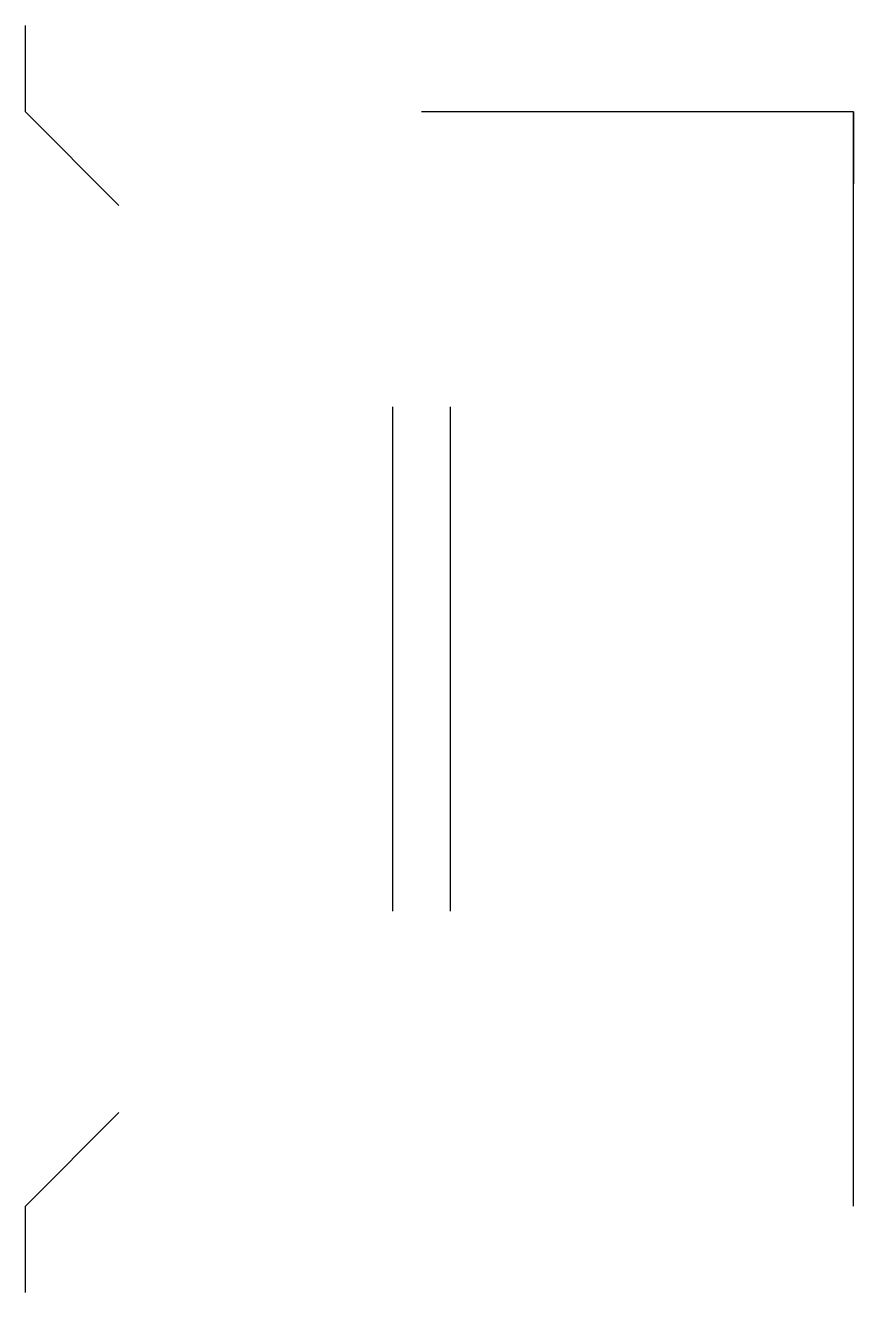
# Model space of a CAD drawing. Header units: millimetres. Extents: x 0 to 57.5, y 1 to 89.
import ezdxf

# ---------------------------------------------------------------- set-up
doc = ezdxf.new("R2010")
doc.units = ezdxf.units.MM

msp = doc.modelspace()

# ---------------------------------------------------------------- linework, layer by layer
for p, q in [((0, 83), (0, 89)), ((0, 83), (6.5, 76.5)), ((57.5, 83), (27.5, 83)), ((57.5, 7), (57.5, 83)), ((57.5, 83), (57.5, 78)), ((25.5, 27.5), (25.5, 62.5)), ((29.5, 62.5), (29.5, 27.5)), ((0, 7), (6.5, 13.5)), ((57.5, 7), (57.5, 12)), ((0, 1), (0, 7))]:
    msp.add_line(p, q)

doc.saveas('drawing.dxf')
